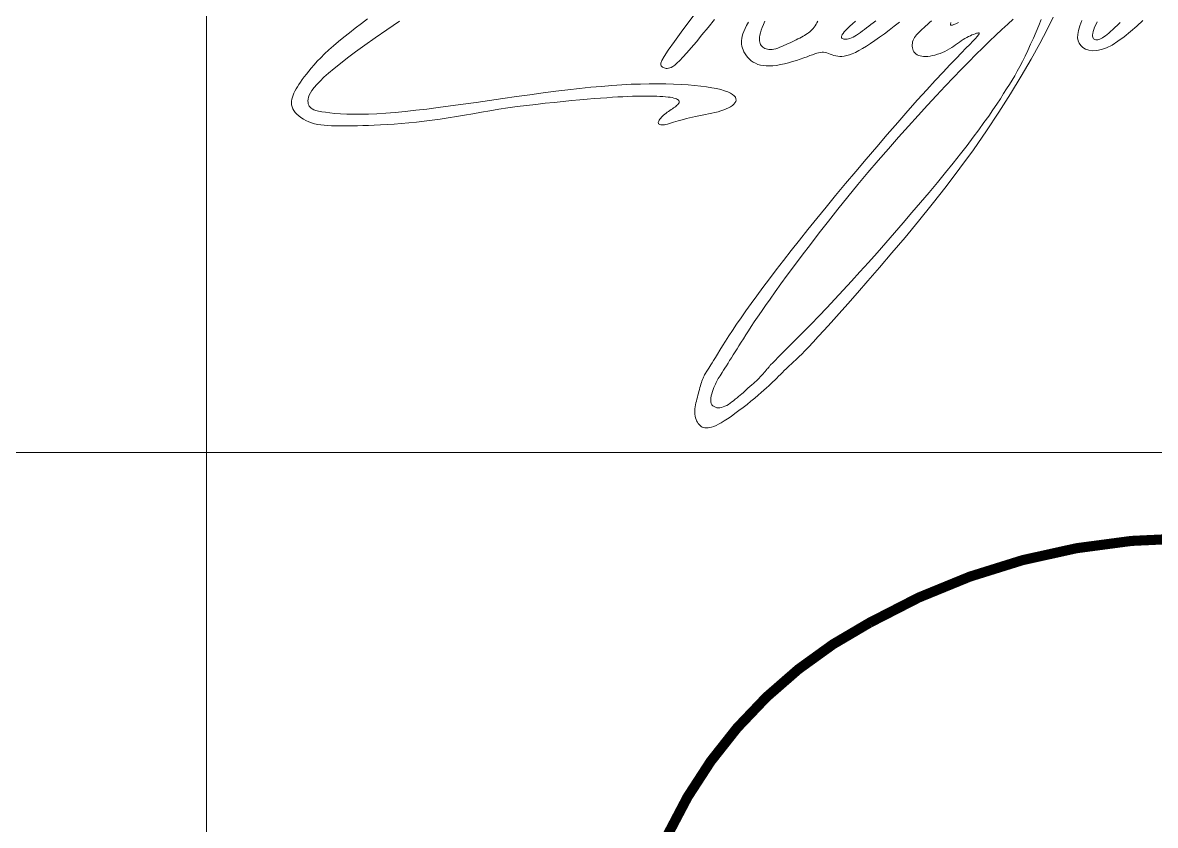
# Model space of a CAD drawing. Header units: millimetres. Extents: x 0 to 571985, y 0 to 2066666.
# Drawn here: x 568787.14 to 568794.93, y 2064818.01 to 2064823.54 of the extents above; entities that cross this region are included whole.
import ezdxf
from ezdxf.xclip import XClip

# ---------------------------------------------------------------- set-up
doc = ezdxf.new("R2010")
doc.units = ezdxf.units.MM
for name, pattern in [('ACAD_ISO10W100', [18.5, 12, -3, 0.5, -3]), ('CENTER', [3, 1.5, -0.5, 0.5, -0.5]), ('CENTER2', [1.125, 0.75, -0.125, 0.125, -0.125]), ('HIDDEN', [0.75, 0.5, -0.25]), ('Xref Grid A16$0$CENTER2', [1.125, 0.75, -0.125, 0.125, -0.125])]:
    doc.linetypes.add(name, pattern=pattern)
for name, color, linetype, lineweight in [('A-DIM', 251, 'Continuous', 15), ('A-KY HIEU', 34, 'Continuous', 20), ('A-TEXT', 7, 'Continuous', 18), ('boDnv', 54, 'Continuous', 25), ('E- RANH GIOI', 1, 'CENTER', 13)]:
    doc.layers.add(name, color=color, linetype=linetype, lineweight=lineweight)
for name, color, linetype in [('BoThamCo', 94, 'Continuous'), ('CDC.01.AXIS', 160, 'CENTER2'), ('ChiaLo', 128, 'CENTER'), ('datOlienke', 42, 'Continuous'), ('LogDg', 7, 'Continuous'), ('LoLK', 6, 'Continuous'), ('RANHGIOI', 2, 'HIDDEN'), ('TimDg', 222, 'Continuous'), ('ViaHeS', 32, 'Continuous'), ('Xref Grid A16$0$01.AXIS', 160, 'Xref Grid A16$0$CENTER2')]:
    doc.layers.add(name, color=color, linetype=linetype)
doc.styles.add('rms', font='romans.shx', dxfattribs={"width": 0.7, "bigfont": 'vns.shx'})
doc.linetypes.add('ADL', pattern='A,0.125,-0.15,["++",rms,S=0.5,R=0,X=0,Y=-0.2245],-1.35,1.125', length=2.75)

# ---------------------------------------------------------------- blocks, each defined once
blk = doc.blocks.new('dangquang')
for points in [[(-11.026, 0.743), (-11.039, 0.718), (-11.053, 0.694), (-11.067, 0.671), (-11.082, 0.65), (-11.097, 0.63), (-11.114, 0.611), (-11.131, 0.594), (-11.149, 0.578), (-11.169, 0.562), (-11.189, 0.548), (-11.211, 0.534), (-11.234, 0.52), (-11.258, 0.506), (-11.284, 0.492), (-11.31, 0.478), (-11.338, 0.463), (-11.367, 0.449), (-11.397, 0.434), (-11.428, 0.419), (-11.46, 0.404), (-11.492, 0.389), (-11.525, 0.374), (-11.558, 0.359), (-11.591, 0.345), (-11.624, 0.332), (-11.656, 0.32), (-11.687, 0.31), (-11.717, 0.303), (-11.745, 0.298), (-11.772, 0.296), (-11.796, 0.296), (-11.819, 0.3), (-11.839, 0.305), (-11.858, 0.313), (-11.875, 0.322), (-11.89, 0.333), (-11.904, 0.346), (-11.916, 0.36), (-11.926, 0.376), (-11.934, 0.393), (-11.939, 0.413), (-11.943, 0.436), (-11.943, 0.461), (-11.941, 0.49), (-11.936, 0.523), (-11.927, 0.56), (-11.916, 0.6), (-11.9, 0.644), (-11.881, 0.692), (-11.858, 0.744)], [(-18.119, 0.781), (-18.218, 0.707), (-18.314, 0.633), (-18.407, 0.561), (-18.496, 0.491), (-18.58, 0.422), (-18.659, 0.355), (-18.732, 0.29), (-18.799, 0.228), (-18.859, 0.168), (-18.913, 0.111), (-18.962, 0.056), (-19.007, 0.004), (-19.047, -0.045), (-19.084, -0.092), (-19.118, -0.136), (-19.149, -0.178), (-19.177, -0.218), (-19.203, -0.255), (-19.226, -0.291), (-19.247, -0.325), (-19.265, -0.358), (-19.281, -0.391), (-19.294, -0.422), (-19.305, -0.454), (-19.313, -0.485), (-19.318, -0.516), (-19.32, -0.547), (-19.317, -0.577), (-19.31, -0.607), (-19.299, -0.637), (-19.283, -0.667), (-19.261, -0.696), (-19.235, -0.724), (-19.204, -0.751), (-19.17, -0.777), (-19.132, -0.801), (-19.091, -0.823), (-19.047, -0.843), (-19.002, -0.859), (-18.955, -0.873), (-18.906, -0.884), (-18.856, -0.892), (-18.803, -0.898), (-18.748, -0.902), (-18.69, -0.905), (-18.63, -0.907), (-18.567, -0.908), (-18.5, -0.908), (-18.43, -0.908), (-18.356, -0.907), (-18.278, -0.906), (-18.195, -0.903), (-18.108, -0.9), (-18.015, -0.896), (-17.916, -0.891), (-17.812, -0.885), (-17.703, -0.878), (-17.589, -0.869), (-17.471, -0.859), (-17.35, -0.847), (-17.227, -0.834), (-17.101, -0.818), (-16.975, -0.801), (-16.848, -0.782), (-16.72, -0.761), (-16.591, -0.739), (-16.46, -0.716), (-16.327, -0.692), (-16.191, -0.669), (-16.052, -0.646), (-15.911, -0.625), (-15.765, -0.604), (-15.618, -0.585), (-15.47, -0.568), (-15.323, -0.551), (-15.178, -0.536), (-15.038, -0.522), (-14.904, -0.509), (-14.777, -0.498), (-14.659, -0.487), (-14.55, -0.478), (-14.447, -0.47), (-14.352, -0.463), (-14.262, -0.457), (-14.177, -0.451), (-14.097, -0.447), (-14.019, -0.443), (-13.945, -0.44), (-13.873, -0.438), (-13.804, -0.437), (-13.739, -0.437), (-13.676, -0.437), (-13.618, -0.438), (-13.563, -0.439), (-13.512, -0.442), (-13.466, -0.445), (-13.424, -0.448), (-13.385, -0.452), (-13.351, -0.457), (-13.321, -0.462), (-13.295, -0.468), (-13.272, -0.475), (-13.253, -0.482), (-13.237, -0.489), (-13.225, -0.497), (-13.216, -0.506), (-13.211, -0.515), (-13.208, -0.524), (-13.209, -0.534), (-13.212, -0.544), (-13.218, -0.554), (-13.226, -0.565), (-13.237, -0.576), (-13.25, -0.587), (-13.264, -0.599), (-13.28, -0.611), (-13.298, -0.624), (-13.317, -0.637), (-13.336, -0.65), (-13.356, -0.664), (-13.376, -0.678), (-13.397, -0.693), (-13.417, -0.708), (-13.436, -0.724), (-13.454, -0.739), (-13.472, -0.755), (-13.487, -0.77), (-13.501, -0.786), (-13.513, -0.802), (-13.523, -0.817), (-13.531, -0.831), (-13.536, -0.844), (-13.538, -0.856), (-13.537, -0.867), (-13.533, -0.875), (-13.525, -0.882), (-13.515, -0.887), (-13.501, -0.89), (-13.485, -0.892), (-13.465, -0.891), (-13.443, -0.888), (-13.419, -0.884), (-13.392, -0.878), (-13.363, -0.87), (-13.331, -0.861), (-13.298, -0.851), (-13.262, -0.839), (-13.224, -0.828), (-13.183, -0.816), (-13.141, -0.804), (-13.096, -0.792), (-13.049, -0.781), (-13.001, -0.77), (-12.951, -0.76), (-12.9, -0.75), (-12.848, -0.74), (-12.797, -0.729), (-12.746, -0.719), (-12.695, -0.708), (-12.645, -0.696), (-12.597, -0.683), (-12.552, -0.669), (-12.508, -0.655), (-12.468, -0.64), (-12.431, -0.623), (-12.399, -0.605), (-12.371, -0.587), (-12.347, -0.566), (-12.33, -0.545), (-12.318, -0.523), (-12.313, -0.501), (-12.315, -0.479), (-12.324, -0.456), (-12.341, -0.434), (-12.367, -0.412), (-12.401, -0.392), (-12.444, -0.372), (-12.495, -0.354), (-12.555, -0.336), (-12.622, -0.32), (-12.697, -0.305), (-12.78, -0.291), (-12.87, -0.279), (-12.966, -0.269), (-13.07, -0.26), (-13.18, -0.253), (-13.297, -0.247), (-13.419, -0.244), (-13.547, -0.243), (-13.681, -0.244), (-13.82, -0.247), (-13.965, -0.252), (-14.114, -0.26), (-14.27, -0.271), (-14.432, -0.284), (-14.602, -0.299), (-14.778, -0.317), (-14.962, -0.338), (-15.154, -0.361), (-15.355, -0.387), (-15.561, -0.415), (-15.772, -0.445), (-15.986, -0.475), (-16.199, -0.506), (-16.409, -0.536), (-16.616, -0.565), (-16.815, -0.592), (-17.006, -0.618), (-17.188, -0.641), (-17.362, -0.661), (-17.527, -0.679), (-17.684, -0.694), (-17.832, -0.706), (-17.972, -0.715), (-18.103, -0.721), (-18.227, -0.724), (-18.342, -0.724), (-18.448, -0.721), (-18.546, -0.717), (-18.635, -0.71), (-18.714, -0.702), (-18.783, -0.693), (-18.843, -0.684), (-18.892, -0.674), (-18.933, -0.663), (-18.966, -0.652), (-18.991, -0.64), (-19.011, -0.627), (-19.026, -0.613), (-19.038, -0.597), (-19.047, -0.58), (-19.054, -0.56), (-19.058, -0.538), (-19.06, -0.514), (-19.058, -0.487), (-19.051, -0.457), (-19.039, -0.424), (-19.021, -0.388), (-18.996, -0.348), (-18.963, -0.303), (-18.921, -0.255), (-18.869, -0.201), (-18.807, -0.141), (-18.734, -0.075), (-18.648, -0.003), (-18.549, 0.077), (-18.436, 0.164), (-18.308, 0.26), (-18.163, 0.365), (-18, 0.481), (-17.819, 0.607), (-17.617, 0.746)], [(-12.971, 0.841), (-13.151, 0.605), (-13.285, 0.423), (-13.381, 0.286), (-13.444, 0.189), (-13.481, 0.124), (-13.497, 0.082), (-13.499, 0.057), (-13.493, 0.042), (-13.484, 0.03), (-13.474, 0.02), (-13.461, 0.012), (-13.447, 0.006), (-13.431, 0.002), (-13.415, 0), (-13.397, 0), (-13.378, 0.002), (-13.357, 0.007), (-13.335, 0.015), (-13.31, 0.03), (-13.279, 0.051), (-13.244, 0.081), (-13.201, 0.122), (-13.15, 0.175), (-13.09, 0.242), (-13.019, 0.324), (-12.939, 0.42), (-12.851, 0.528), (-12.755, 0.646), (-12.652, 0.772)], [(-12.118, 0.727), (-12.146, 0.675), (-12.169, 0.627), (-12.189, 0.582), (-12.204, 0.542), (-12.216, 0.505), (-12.224, 0.471), (-12.228, 0.439), (-12.229, 0.408), (-12.227, 0.379), (-12.222, 0.35), (-12.213, 0.32), (-12.202, 0.29), (-12.188, 0.259), (-12.171, 0.229), (-12.151, 0.199), (-12.129, 0.171), (-12.103, 0.144), (-12.074, 0.119), (-12.042, 0.097), (-12.007, 0.079), (-11.969, 0.063), (-11.928, 0.051), (-11.883, 0.043), (-11.836, 0.039), (-11.785, 0.038), (-11.731, 0.04), (-11.674, 0.047), (-11.613, 0.058), (-11.551, 0.072), (-11.487, 0.088), (-11.424, 0.107), (-11.362, 0.126), (-11.302, 0.146), (-11.247, 0.165), (-11.195, 0.184), (-11.15, 0.201), (-11.109, 0.215), (-11.073, 0.228), (-11.041, 0.238), (-11.012, 0.246), (-10.984, 0.251), (-10.958, 0.254), (-10.933, 0.253), (-10.907, 0.249), (-10.881, 0.242), (-10.855, 0.233), (-10.828, 0.224), (-10.8, 0.214), (-10.771, 0.205), (-10.741, 0.197), (-10.71, 0.192), (-10.678, 0.189), (-10.644, 0.189), (-10.607, 0.193), (-10.568, 0.201), (-10.527, 0.213), (-10.481, 0.23), (-10.432, 0.252), (-10.379, 0.279), (-10.321, 0.311), (-10.259, 0.349), (-10.193, 0.392), (-10.124, 0.439), (-10.051, 0.49), (-9.976, 0.545), (-9.899, 0.604), (-9.82, 0.665), (-9.739, 0.728)], [(-9.232, 0.748), (-9.265, 0.72), (-9.297, 0.692), (-9.327, 0.666), (-9.355, 0.641), (-9.382, 0.617), (-9.407, 0.593), (-9.43, 0.571), (-9.451, 0.549), (-9.47, 0.528), (-9.486, 0.506), (-9.5, 0.485), (-9.513, 0.464), (-9.522, 0.442), (-9.53, 0.419), (-9.535, 0.396), (-9.537, 0.372), (-9.537, 0.349), (-9.534, 0.325), (-9.529, 0.303), (-9.521, 0.281), (-9.51, 0.262), (-9.496, 0.244), (-9.48, 0.228), (-9.46, 0.215), (-9.438, 0.204), (-9.414, 0.196), (-9.386, 0.191), (-9.357, 0.187), (-9.325, 0.187), (-9.291, 0.189), (-9.255, 0.194), (-9.217, 0.201), (-9.178, 0.21), (-9.138, 0.222), (-9.099, 0.236), (-9.059, 0.251), (-9.021, 0.268), (-8.984, 0.287), (-8.949, 0.307), (-8.915, 0.327), (-8.883, 0.349), (-8.853, 0.371), (-8.823, 0.392), (-8.793, 0.414), (-8.764, 0.434), (-8.735, 0.453), (-8.706, 0.471), (-8.677, 0.487), (-8.649, 0.502), (-8.621, 0.515), (-8.595, 0.526), (-8.57, 0.536), (-8.547, 0.545), (-8.526, 0.552), (-8.509, 0.557), (-8.494, 0.559), (-8.485, 0.558), (-8.481, 0.553), (-8.483, 0.542), (-8.494, 0.526), (-8.512, 0.502), (-8.541, 0.47), (-8.58, 0.429), (-8.629, 0.378), (-8.69, 0.316), (-8.762, 0.243), (-8.846, 0.156), (-8.943, 0.056), (-9.051, -0.059), (-9.173, -0.19), (-9.307, -0.337), (-9.452, -0.498), (-9.605, -0.671), (-9.765, -0.853), (-9.93, -1.042), (-10.097, -1.235), (-10.263, -1.43), (-10.428, -1.625), (-10.588, -1.816), (-10.744, -2.004), (-10.894, -2.187), (-11.04, -2.366), (-11.18, -2.54), (-11.314, -2.709), (-11.442, -2.871), (-11.564, -3.028), (-11.679, -3.177), (-11.788, -3.32), (-11.89, -3.456), (-11.986, -3.585), (-12.075, -3.708), (-12.158, -3.824), (-12.235, -3.933), (-12.305, -4.035), (-12.369, -4.131), (-12.428, -4.219), (-12.48, -4.301), (-12.528, -4.376), (-12.57, -4.444), (-12.607, -4.505), (-12.639, -4.558), (-12.667, -4.604), (-12.69, -4.642), (-12.71, -4.675), (-12.727, -4.701), (-12.741, -4.724), (-12.753, -4.742), (-12.764, -4.759), (-12.773, -4.773), (-12.782, -4.787), (-12.791, -4.802), (-12.8, -4.817), (-12.808, -4.832), (-12.817, -4.849), (-12.825, -4.867), (-12.834, -4.886), (-12.842, -4.906), (-12.85, -4.929), (-12.859, -4.953), (-12.867, -4.978), (-12.874, -5.005), (-12.882, -5.033), (-12.89, -5.062), (-12.898, -5.092), (-12.906, -5.122), (-12.915, -5.153), (-12.923, -5.183), (-12.931, -5.214), (-12.939, -5.245), (-12.947, -5.275), (-12.953, -5.306), (-12.958, -5.336), (-12.962, -5.366), (-12.963, -5.396), (-12.963, -5.425), (-12.961, -5.453), (-12.957, -5.481), (-12.951, -5.508), (-12.943, -5.533), (-12.934, -5.557), (-12.923, -5.579), (-12.91, -5.598), (-12.897, -5.616), (-12.881, -5.631), (-12.864, -5.644), (-12.846, -5.654), (-12.826, -5.662), (-12.804, -5.666), (-12.78, -5.668), (-12.755, -5.667), (-12.727, -5.663), (-12.698, -5.656), (-12.665, -5.645), (-12.629, -5.631), (-12.59, -5.611), (-12.547, -5.588), (-12.5, -5.559), (-12.448, -5.525), (-12.391, -5.486), (-12.33, -5.442), (-12.267, -5.395), (-12.203, -5.347), (-12.14, -5.297), (-12.078, -5.247), (-12.019, -5.199), (-11.965, -5.154), (-11.916, -5.112), (-11.873, -5.074), (-11.833, -5.038), (-11.797, -5.005), (-11.764, -4.973), (-11.733, -4.943), (-11.703, -4.913), (-11.673, -4.883), (-11.643, -4.854), (-11.613, -4.824), (-11.583, -4.794), (-11.554, -4.765), (-11.525, -4.738), (-11.498, -4.711), (-11.472, -4.686), (-11.447, -4.664), (-11.424, -4.643), (-11.401, -4.622), (-11.377, -4.6), (-11.349, -4.574), (-11.316, -4.543), (-11.276, -4.503), (-11.228, -4.454), (-11.17, -4.393), (-11.1, -4.318), (-11.017, -4.229), (-10.922, -4.125), (-10.813, -4.004), (-10.69, -3.867), (-10.553, -3.712), (-10.401, -3.54), (-10.234, -3.348), (-10.051, -3.138), (-9.856, -2.91), (-9.65, -2.667), (-9.438, -2.41), (-9.221, -2.141), (-9.002, -1.862), (-8.786, -1.576), (-8.573, -1.283), (-8.368, -0.987), (-8.172, -0.692), (-7.988, -0.402), (-7.818, -0.122), (-7.664, 0.144), (-7.527, 0.391), (-7.411, 0.614), (-7.318, 0.808)], [(-6.862, 0.756), (-6.894, 0.672), (-6.916, 0.599), (-6.928, 0.536), (-6.93, 0.482), (-6.923, 0.435), (-6.907, 0.395), (-6.882, 0.36), (-6.848, 0.329), (-6.805, 0.304), (-6.755, 0.287), (-6.696, 0.278), (-6.63, 0.28), (-6.556, 0.295), (-6.475, 0.323), (-6.388, 0.366), (-6.294, 0.426), (-6.196, 0.499), (-6.097, 0.58), (-5.998, 0.666), (-5.902, 0.752)], [(-6.262, 0.722), (-6.304, 0.682), (-6.342, 0.646), (-6.378, 0.613), (-6.41, 0.583), (-6.44, 0.557), (-6.467, 0.534), (-6.492, 0.513), (-6.516, 0.496), (-6.538, 0.481), (-6.558, 0.469), (-6.578, 0.46), (-6.596, 0.453), (-6.614, 0.449), (-6.63, 0.448), (-6.644, 0.449), (-6.658, 0.452), (-6.669, 0.458), (-6.679, 0.467), (-6.686, 0.477), (-6.692, 0.491), (-6.695, 0.507), (-6.695, 0.527), (-6.692, 0.551), (-6.686, 0.579), (-6.676, 0.611), (-6.662, 0.647), (-6.643, 0.688), (-6.621, 0.734)], [(-8.807, 0.723), (-8.828, 0.713), (-8.848, 0.703), (-8.865, 0.696), (-8.88, 0.69), (-8.893, 0.685), (-8.904, 0.681), (-8.913, 0.679), (-8.921, 0.679), (-8.927, 0.68), (-8.931, 0.682), (-8.933, 0.687), (-8.934, 0.693), (-8.933, 0.701), (-8.93, 0.711), (-8.926, 0.722)], [(-10.112, 0.749), (-10.151, 0.719), (-10.187, 0.691), (-10.222, 0.664), (-10.255, 0.639), (-10.289, 0.613), (-10.321, 0.589), (-10.353, 0.566), (-10.384, 0.545), (-10.414, 0.525), (-10.443, 0.507), (-10.47, 0.492), (-10.496, 0.48), (-10.52, 0.47), (-10.542, 0.464), (-10.562, 0.46), (-10.581, 0.458), (-10.597, 0.458), (-10.612, 0.46), (-10.625, 0.463), (-10.635, 0.468), (-10.644, 0.474), (-10.65, 0.482), (-10.653, 0.491), (-10.652, 0.502), (-10.648, 0.515), (-10.639, 0.532), (-10.626, 0.551), (-10.608, 0.574), (-10.584, 0.601), (-10.554, 0.632), (-10.519, 0.666), (-10.479, 0.703), (-10.433, 0.744)], [(-7.505, 0.768), (-7.542, 0.676), (-7.583, 0.578), (-7.626, 0.478), (-7.671, 0.379), (-7.715, 0.282), (-7.759, 0.191), (-7.801, 0.106), (-7.842, 0.028), (-7.881, -0.045), (-7.921, -0.116), (-7.962, -0.185), (-8.004, -0.254), (-8.049, -0.325), (-8.097, -0.399), (-8.148, -0.479), (-8.204, -0.564), (-8.265, -0.654), (-8.332, -0.752), (-8.406, -0.856), (-8.486, -0.967), (-8.575, -1.087), (-8.672, -1.214), (-8.778, -1.35), (-8.892, -1.494), (-9.013, -1.643), (-9.14, -1.797), (-9.271, -1.955), (-9.406, -2.115), (-9.542, -2.275), (-9.68, -2.436), (-9.817, -2.595), (-9.954, -2.751), (-10.09, -2.906), (-10.225, -3.058), (-10.36, -3.208), (-10.493, -3.355), (-10.625, -3.498), (-10.756, -3.638), (-10.885, -3.774), (-11.01, -3.906), (-11.131, -4.03), (-11.245, -4.147), (-11.35, -4.254), (-11.445, -4.35), (-11.529, -4.433), (-11.598, -4.502), (-11.653, -4.557), (-11.694, -4.598), (-11.725, -4.629), (-11.746, -4.65), (-11.76, -4.665), (-11.77, -4.675), (-11.777, -4.684), (-11.784, -4.692), (-11.792, -4.703), (-11.802, -4.715), (-11.813, -4.729), (-11.826, -4.744), (-11.839, -4.76), (-11.853, -4.778), (-11.868, -4.795), (-11.884, -4.813), (-11.899, -4.831), (-11.915, -4.848), (-11.931, -4.865), (-11.948, -4.882), (-11.964, -4.898), (-11.98, -4.914), (-11.997, -4.93), (-12.013, -4.944), (-12.028, -4.959), (-12.044, -4.972), (-12.059, -4.985), (-12.073, -4.997), (-12.085, -5.007), (-12.097, -5.017), (-12.107, -5.025), (-12.115, -5.033), (-12.122, -5.038), (-12.127, -5.043), (-12.132, -5.048), (-12.136, -5.052), (-12.142, -5.058), (-12.149, -5.065), (-12.158, -5.073), (-12.17, -5.084), (-12.185, -5.098), (-12.203, -5.114), (-12.224, -5.133), (-12.247, -5.153), (-12.272, -5.174), (-12.298, -5.195), (-12.325, -5.217), (-12.352, -5.239), (-12.379, -5.259), (-12.407, -5.279), (-12.434, -5.297), (-12.461, -5.313), (-12.488, -5.326), (-12.515, -5.338), (-12.541, -5.346), (-12.567, -5.351), (-12.592, -5.352), (-12.617, -5.349), (-12.639, -5.343), (-12.66, -5.333), (-12.678, -5.319), (-12.693, -5.302), (-12.704, -5.281), (-12.711, -5.256), (-12.713, -5.228), (-12.71, -5.197), (-12.705, -5.164), (-12.696, -5.13), (-12.686, -5.096), (-12.674, -5.063), (-12.662, -5.031), (-12.65, -5.002), (-12.638, -4.977), (-12.627, -4.953), (-12.616, -4.932), (-12.605, -4.911), (-12.593, -4.891), (-12.58, -4.869), (-12.566, -4.846), (-12.55, -4.821), (-12.532, -4.792), (-12.511, -4.76), (-12.489, -4.725), (-12.465, -4.688), (-12.44, -4.648), (-12.414, -4.606), (-12.386, -4.562), (-12.358, -4.517), (-12.328, -4.47), (-12.298, -4.422), (-12.267, -4.372), (-12.233, -4.318), (-12.198, -4.262), (-12.159, -4.203), (-12.118, -4.139), (-12.074, -4.071), (-12.026, -3.998), (-11.973, -3.92), (-11.914, -3.834), (-11.85, -3.74), (-11.777, -3.637), (-11.696, -3.523), (-11.606, -3.398), (-11.505, -3.26), (-11.394, -3.11), (-11.272, -2.947), (-11.141, -2.775), (-11.003, -2.595), (-10.858, -2.409), (-10.707, -2.218), (-10.552, -2.026), (-10.394, -1.833), (-10.234, -1.642), (-10.073, -1.453), (-9.913, -1.268), (-9.753, -1.087), (-9.597, -0.912), (-9.443, -0.743), (-9.295, -0.581), (-9.152, -0.427), (-9.016, -0.282), (-8.887, -0.146), (-8.764, -0.017), (-8.646, 0.103), (-8.533, 0.217), (-8.425, 0.324), (-8.321, 0.426), (-8.221, 0.521), (-8.125, 0.612), (-8.032, 0.697), (-7.944, 0.776)]]:
    blk.add_lwpolyline(points)
blk = doc.blocks.new('cky a khanh')
at = {"const_width": 12}
blk.add_lwpolyline([(-687.2, -367.2, -0.211053), (-412.8, -19.9, -0.128827), (-35.8, 80.5, -0.202824)], format="xyb", dxfattribs=at)
blk = doc.blocks.new('A$C33BC4D2A')
at = {"layer": 'A-KY HIEU', "color": 0}
for p, q in [((384.324, -239.535), (384.324, -181.132)), ((353.662, -192.813), (414.985, -192.813))]:
    blk.add_line(p, q, dxfattribs=at)
at = {"layer": 'A-TEXT'}
for name, p, xscale, yscale, zscale in [('dangquang', (400.264, -188.141), 0.7716810816000003, 0.7716810816000003, 0.7716810816000003), ('cky a khanh', (396.606, -194.681), 0.0102204, 0.0102204, 0.0102204)]:
    blk.add_blockref(name, p, dxfattribs=dict(at, xscale=xscale, yscale=yscale, zscale=zscale))
blk = doc.blocks.new('NEN')
at = {"layer": 'boDnv', "color": 10, "linetype": 'ADL', "ltscale": 0.25}
for points in [[(348.4843, 150.3376), (305.7796, 227.7984), (296.9891, 230.4325), (285.105, 224.1745), (143.1127, 162.2823), (141.0589, 156.6205), (188.7917, 61.183), (194.5775, 59.3994), (346.7594, 144.3161)], [(116.6626, 150.753), (122.7328, 148.5511), (135.8066, 122.4112), (133.7528, 116.7494), (-8.1294, 54.905), (-13.6491, 57.26), (-23.7628, 84.6935), (-21.2207, 90.6517)], [(156.6716, 80.6935), (146.0258, 101.9789), (139.9556, 104.1809), (-3.2035, 41.78), (-5.7456, 35.8217), (2.4901, 13.4824), (8.0098, 11.1274), (154.6178, 75.0317)], [(183.1001, -44.0005), (207.0844, -30.0465), (208.9432, -23.8188), (166.8908, 60.2612), (160.8206, 62.4632), (135.4051, 51.385), (133.3513, 45.7232), (177.3712, -42.2906)]]:
    blk.add_lwpolyline(points, close=True, dxfattribs=at)
at = {"layer": 'BoThamCo'}
blk.add_lwpolyline([(349.5593, 150.4589), (306.4581, 228.6391), (296.8847, 231.5077), (284.6716, 225.0765), (142.3192, 163.0272), (139.9723, 156.5575), (188.0886, 60.3533), (194.6915, 58.3178), (347.607, 143.6439)], close=True, dxfattribs=at)
at = {"layer": 'ChiaLo', "ltscale": 5}
for p, q in [((136.7147, 66.1371), (122.8974, 97.8364)), ((131.2145, 63.7397), (117.3972, 95.4389))]:
    blk.add_line(p, q, dxfattribs=at)
for points in [[(130.171, 135.9146), (-19.6384, 70.6149)], [(152.1201, 92.0293), (-2.6606, 24.5627)], [(196.2287, -37.5192), (148.3876, 58.1347)]]:
    blk.add_lwpolyline(points, dxfattribs=at)
at = {"layer": 'datOlienke'}
for points in [[(116.6287, 151.8291), (123.4488, 149.3551), (136.8932, 122.4741), (134.5463, 116.0044), (-8.1252, 53.816), (-14.4382, 56.5095), (-24.8385, 84.7204), (-21.9846, 91.4097)], [(157.7582, 80.7565), (146.7417, 102.783), (139.9216, 105.257), (-3.9674, 42.5379), (-6.8213, 35.8487), (1.701, 12.7319), (8.014, 10.0384), (155.4113, 74.2867)], [(183.2288, -45.0825), (207.9295, -30.7118), (210.0146, -23.7255), (167.6067, 61.0653), (160.7866, 63.5393), (134.6116, 52.13), (132.2647, 45.6602), (176.6704, -43.1251)]]:
    blk.add_lwpolyline(points, close=True, dxfattribs=at)
at = {"layer": 'LogDg'}
blk.add_lwpolyline([(34.2963, -348.7657, -0.124666), (14.1135, -339.7708, 0.262937), (-5.3311, -336.7709, -0.009345), (-40.9593, -349.4731), (-145.8681, -384.68, 0.405257), (-155.456, -403.2345), (-146.5573, -432.7198), (-158.0455, -436.1869), (-166.5718, -407.9355, 0.423227), (-185.7044, -398.0489), (-272.0774, -427.0352, 0.40652), (-277.1808, -436.9642), (-262.9473, -483.3973), (-271.552, -486.035), (-285.5926, -440.2316, 0.421949), (-295.7866, -434.9919), (-422.26, -477.4358, 0.346831), (-427.6836, -485.7262), (-426.6625, -497.2491, 0.109851), (-417.2095, -527.0454), (-422.3983, -530.058, -0.109851), (-432.639, -497.7787), (-433.1944, -491.5119, 0.484967), (-443.7084, -484.6337), (-484.1993, -498.2223, 0.36701), (-492.2282, -511.5103), (-484.4022, -560.0117), (-490.3256, -560.9674), (-497.4329, -516.9204, 0.457512), (-512.889, -507.3877), (-525.3374, -511.3138, 0.375227), (-533.5538, -524.7953, 0.049445), (-523.2483, -562.1181), (-518.4039, -576.5774), (-525.5153, -578.96), (-530.3067, -564.659, -0.044276), (-540.221, -530.0359, 0.448349), (-555.6136, -520.8625), (-568.8528, -525.0381), (-576.0716, -502.1495), (-552.3906, -494.6807, 0.333336), (-544.0028, -482.9757), (-545.8648, -397.305, 0.120559), (-569.9983, -307.198), (-621.9793, -219.7122, 0.334943), (-635.3588, -214.2393), (-686.931, -227.8546), (-689.8026, -216.9773), (-647.9573, -205.93, 0.498191), (-640.7041, -188.1979), (-654.3785, -165.1834, -0.144979), (-668.8527, -108.0612), (-659.8453, 118.2305, 0.428088), (-671.924, 130.7074), (-689.222, 130.5802), (-689.3047, 141.8299), (-670.344, 141.9693, 0.400474), (-658.4418, 153.4917), (-657.8283, 168.9043), (-656.0598, 189.3738), (-648.5876, 188.7282), (-650.3411, 168.4321), (-650.8886, 154.6782, 0.425345), (-638.9212, 142.2009), (-621.6127, 142.3282, 0.402651), (-609.7072, 153.9405), (-609.3869, 163.8586, -0.019867), (-608.2266, 179.9421), (-606.8005, 192.652), (-600.8379, 191.9829), (-602.2641, 179.273, 0.019867), (-603.39, 163.6649), (-603.6762, 154.802, 0.425871), (-591.5942, 142.415), (-548.3623, 142.7329), (-548.2796, 131.4832), (-592.8867, 131.1552, 0.401789), (-604.791, 119.5785), (-607.7538, 35.5713, -0.005984), (-607.9832, 30.7182, 0.462462), (-599.1771, 22.2871), (-555.3774, 26.8009), (-554.7623, 20.8325), (-603.2421, 15.8364, 0.355613), (-610.3809, 8.6887), (-613.7935, -24.8378, 0.475348), (-605.0146, -33.6058), (-508.2675, -23.6355, 0.016072), (-476.8057, -19.3675, 0.37392), (-470.1383, -11.259), (-470.7046, 9.3479), (-464.7068, 9.5127), (-464.2353, -7.6476, 0.461916), (-454.7467, -15.2876), (-421.5812, -8.9933, 0.020567), (-382.0148, 0.2159), (-299.7637, 22.9628, 0.415004), (-292.7982, 35.2925), (-296.9693, 50.218), (-285.4122, 53.4478), (-281.2178, 38.4391, 0.413423), (-268.9213, 31.4924), (-169.9684, 58.8583, 0.427702), (-164.4961, 69.0523), (-169.6235, 84.7536), (-163.9199, 86.6162), (-158.4793, 69.9557, 0.400853), (-148.7421, 64.7285), (-123.897, 71.5996, 0.437327), (-113.7947, 91.1732), (-114.4623, 93.0131), (-128.5505, 136.1545), (-105.7362, 143.6047), (-91.7688, 100.8334), (-90.91, 98.4664, 0.429754), (-70.9566, 89.7718, 0.001079), (-63.9336, 92.7659, 0.001474), (-62.3421, 93.4541), (-47.5343, 99.9086, 0.386536), (-43.1261, 109.7256), (-48.3015, 125.5737), (-42.5979, 127.4362), (-38.0761, 113.5896, 0.442444), (-27.2748, 108.7394), (111.6175, 169.2805, 0.414214), (115.7545, 179.8107), (109.3613, 194.4779), (114.8615, 196.8753), (121.2547, 182.2081, 0.414214), (131.7849, 178.0711), (252.97, 230.8939), (276.8715, 241.3122), (291.579, 249.0569, 0.419837), (295.2672, 261.3654), (290.95, 269.1962), (301.4588, 274.9898), (306.0578, 266.6478, 0.408717), (318.1356, 263.0311), (326.5464, 267.4639), (332.1477, 256.8363), (324.2328, 252.6557, 0.419466), (320.5546, 240.3524), (397.0924, 101.5227, 0.433643), (408.4135, 98.6486), (440.7865, 119.3861), (444.0229, 114.3338), (410.4277, 92.8135, 0.395048), (407.7371, 82.2147), (451.0562, 3.6394, -0.005576), (472.2194, -35.7814, 0.422017), (490.0659, -41.1182), (502.995, -33.9182), (514.6716, -54.8862), (500.2954, -62.892, 0.404193), (495.0522, -80.1809), (502.5022, -94.711), (491.824, -100.186), (485.0946, -87.0614, 0.424556), (467.192, -81.6404), (316.1644, -165.913), (307.211, -171.1151, 0.396001), (304.075, -181.6109), (326.1472, -225.7423), (318.0978, -229.7681), (296.7264, -187.0378, 0.432664), (285.5523, -183.6992), (178.0716, -246.1476, 0.389772), (174.86, -256.4881), (194.0999, -297.1258), (188.677, -299.6933), (170.2313, -260.7331, 0.439085), (158.9817, -257.2392), (145.4963, -265.0745, -0.013452), (97.7013, -291.1505, 0.262926), (86.8531, -307.5634, -0.162068), (76.0152, -333.8418, 0.270323), (72.3183, -353.6529), (79.9809, -375.0735), (57.3829, -383.1574), (49.7203, -361.7369, 0.270325), (34.2963, -348.7657)], format="xyb", dxfattribs=at)
for points in [[(309.7538, 235.0886, 0.408612), (297.6788, 238.7069), (282.0716, 230.4884), (138.6479, 167.9722, 0.429738), (134.6895, 157.06), (183.9908, 58.4865, 0.427514), (195.044, 55.0791), (351.7109, 142.4984, 0.412716), (354.8186, 153.3468)], [(-6.6533, 51.1849), (136.8738, 113.7463, 0.429738), (140.8322, 124.6584), (126.0501, 154.2138, 0.398858), (115.6985, 157.9689), (-24.4805, 96.8669, 0.397369), (-28.7901, 86.7661), (-17.3561, 55.7513, 0.431261)], [(-1.1677, 12.0488), (-9.5449, 35.2106, -0.395588), (-5.2185, 45.2651), (140.3353, 108.7099, -0.398858), (150.6869, 104.9548), (161.6972, 82.9408, -0.429738), (157.7388, 72.0286), (9.552, 7.4362, -0.433088)], [(133.6611, 54.9883), (161.2003, 66.9922, -0.398858), (171.5519, 63.2372), (214.1339, -21.9016, -0.395833), (211.0019, -32.395), (185.0194, -47.5116, -0.432836), (173.8414, -44.1753), (129.7027, 44.0761, -0.429738)]]:
    blk.add_lwpolyline(points, format="xyb", close=True, dxfattribs=at)
at = {"layer": 'LoLK'}
for points in [[(128.3976, 100.2338), (122.8974, 97.8364), (129.6902, 82.2525), (135.1904, 84.6499)], [(122.8974, 97.8364), (117.3972, 95.4389), (124.19, 79.855), (129.6902, 82.2525)], [(117.3972, 95.4389), (111.897, 93.0415), (118.6898, 77.4576), (124.19, 79.855)], [(135.1904, 84.6499), (129.6902, 82.2525), (136.7147, 66.1371), (142.2149, 68.5346)]]:
    blk.add_lwpolyline(points, close=True, dxfattribs=at)
at = {"layer": 'RANHGIOI', "color": 1, "ltscale": 9, "const_width": 1}
blk.add_lwpolyline([(460.0003, -51.299, 0.006594), (435.293, -5.0509), (303.0785, 234.7692), (284.6716, 225.0765), (-55.9928, 76.586), (-56.8387, 76.2232, -0.005137), (-90.7429, 62.0928), (-377.2169, -17.1329, -0.020567), (-418.225, -26.6776), (-463.4433, -35.2593, -0.021218), (-506.4223, -41.5407), (-623.6381, -53.6203), (-626.4644, -70.8838, 0.128574), (-620.4203, -135.3605), (-615.5048, -148.8597, 0.039408), (-607.1434, -167.1884), (-594.1725, -190.5545), (-547.5696, -259.493, -0.11987), (-522.7038, -326.3975), (-507.9168, -451.947), (-504.475, -473.2773), (-499.2713, -471.6361), (-50.4799, -321.0239, 0.050684), (130.425, -239.1351), (301.3186, -139.8425)], format="xyb", close=True, dxfattribs=at)
at = {"layer": 'TimDg', "linetype": 'ACAD_ISO10W100', "ltscale": 0.75}
blk.add_lwpolyline([(-618.4565, -41.0228), (-507.6525, -29.6039, 0.021218), (-465.6808, -23.4698), (-420.4625, -14.8881, 0.020567), (-380.4155, -5.567), (-94.6072, 73.4746, 0.005041), (-61.5686, 87.2517, 0.001474), (-59.9446, 87.9539), (279.4715, 235.9003), (307.9037, 250.8721)], format="xyb", dxfattribs=at)
for points in [[(335.5485, -254.5993), (124.0987, 168.1756)], [(150.0793, 116.2297), (-16.1392, 43.7776)]]:
    blk.add_lwpolyline(points, dxfattribs=at)
at = {"layer": 'ViaHeS', "elevation": 0}
blk.add_lwpolyline([(-483.362, -504.2702), (-441.2103, -490.1242), (-436.0287, -493.5139), (-435.6273, -498.0435, 0.109851), (-424.9928, -531.5643), (-414.6151, -525.539, -0.109851), (-423.6742, -496.9843), (-424.3423, -489.4452), (-420.001, -483.0065), (-295.2486, -441.1402), (-289.043, -444.3299), (-275.8544, -487.3538), (-258.6449, -482.0784), (-271.9724, -438.6011), (-268.6976, -432.2298), (-181.6336, -403.0116), (-172.9748, -407.4859), (-163.7896, -437.9205), (-140.8132, -430.9862), (-150.2112, -399.8466), (-145.5974, -390.918), (-39.0262, -355.1533, 0.008545), (-6.2352, -343.5216, -0.249193), (12.3751, -345.9636, 0.09975), (30.772, -354.1807, -0.256949), (45.2149, -366.9568), (51.7332, -385.1784), (85.6303, -373.0526), (79.1121, -354.8311, -0.256949), (82.1742, -335.7929, 0.136918), (92.6068, -310.438, -0.249193), (103.3078, -295.0173, 0.012659), (148.5106, -270.2624), (162.1573, -262.3334), (168.6201, -264.3406), (185.9656, -300.977), (196.8114, -295.8421), (179.0327, -258.2907), (181.2164, -251.2597), (287.3839, -189.5742), (293.9438, -191.5342), (314.0731, -231.7811), (330.1719, -223.7293), (309.538, -182.4737), (311.6246, -175.4899), (319.1336, -171.1271), (408.2768, -121.3856), (412.2736, -122.5891), (434.351, -165.3213), (442.3469, -161.1902), (420.1369, -118.2014), (421.3796, -114.0743), (470.3346, -86.7577), (479.6411, -89.5758), (486.4849, -102.9235), (507.8413, -91.9735), (500.4991, -77.6537), (503.421, -68.019), (517.5908, -60.1282), (500.0758, -28.6762), (486.9708, -35.9741), (477.6245, -33.1699, 0.0056), (456.3106, 6.5362), (412.3242, 86.3219), (414.1204, 93.3975), (444.832, 113.0707), (439.9774, 120.6491), (409.7658, 101.2963), (403.1416, 102.9779), (327.714, 239.7937), (330.5241, 249.1932), (334.9453, 251.5284), (323.749, 272.7717), (318.9263, 270.2299), (309.3541, 273.0962), (306.7132, 277.8865), (285.6956, 266.2994), (288.1096, 261.9207), (285.2955, 252.5291), (274.2715, 246.7241), (129.3874, 183.5713), (122.8061, 186.157), (117.6116, 198.0741), (106.6112, 193.2791), (111.8057, 181.362), (109.22, 174.7807), (26.3296, 138.65), (-29.8686, 114.154), (-36.0042, 116.9091), (-39.7461, 128.3675), (-51.1533, 124.6424), (-47.0549, 112.0923), (-50.0863, 105.3414), (-75.9214, 94.0802), (-84.5113, 97.9374), (-100.0326, 145.4673), (-134.2541, 134.2919), (-118.6567, 86.5291), (-123.2305, 78.0091), (-150.258, 70.5345), (-156.6293, 73.9548), (-161.0681, 87.5475), (-172.4753, 83.8223), (-168.2073, 70.7528), (-171.4743, 64.6671), (-269.5464, 37.5448), (-275.7113, 41.0275), (-279.6336, 55.0627), (-302.7479, 48.6031), (-298.8431, 34.6303), (-302.3164, 28.4821), (-383.6141, 5.9988, -0.020567), (-422.6999, -3.0985), (-456.2463, -9.4651), (-461.2959, -5.3992), (-461.708, 9.5951), (-473.7035, 9.2655), (-473.239, -7.6368), (-478.0282, -13.4889, -0.015955), (-508.8826, -17.6671), (-606.1469, -27.6907), (-610.6143, -23.2289), (-607.4904, 7.4606), (-602.0104, 12.9475), (-554.4547, 17.8483), (-555.6849, 29.7851), (-600.4478, 25.172), (-605.0434, 29.6452, 0.007073), (-604.7557, 35.4655), (-601.912, 116.0948), (-594.6654, 123.1419), (-548.2208, 123.4834), (-548.4212, 150.7326), (-593.4199, 150.4018), (-600.4926, 157.3496, -0.027886), (-599.2828, 178.9385), (-597.8566, 191.6484), (-609.7818, 192.9865), (-611.2079, 180.2766, 0.019867), (-612.3853, 163.9554), (-612.5974, 157.3894), (-619.8231, 150.3416), (-639.3165, 150.1982), (-646.9981, 158.1331), (-646.5976, 168.196), (-644.8515, 188.4054), (-659.7959, 189.6965), (-661.5718, 169.1404), (-662.0144, 158.0227), (-670.3323, 149.9702), (-689.3635, 149.8302), (-689.1632, 122.5799), (-671.4174, 122.7104), (-663.7358, 114.7756), (-672.5997, -107.9121, 0.144979), (-657.6023, -167.0989), (-644.6869, -188.836), (-648.3354, -197.7557), (-691.8447, -209.2423), (-684.8889, -235.5896), (-633.8603, -222.1178), (-622.0389, -226.9533), (-573.2554, -309.0576, -0.120474), (-549.6139, -397.3865), (-547.8423, -478.902), (-555.298, -489.3064), (-577.8763, -496.4273), (-567.048, -530.7602), (-552.7427, -526.2484), (-543.7132, -531.7187, 0.042979), (-533.8363, -565.9283), (-529.0711, -580.1513), (-514.8481, -575.3861), (-519.7194, -560.8465, -0.045576), (-529.3155, -527.1663), (-523.0054, -516.8696), (-508.2465, -512.2148), (-500.4556, -517.0199), (-493.2873, -561.4453), (-481.4405, -559.5338), (-488.8832, -513.4079), (-483.362, -504.2702)], format="xyb", dxfattribs=at)
at = {"layer": 'ViaHeS'}
for points in [[(284.6716, 225.0765), (142.3192, 163.0272), (139.9723, 156.5575), (188.0886, 60.3533), (194.6915, 58.3178), (347.607, 143.6439), (349.5593, 150.4589), (306.4581, 228.6391), (296.8847, 231.5077)], [(116.6287, 151.8291), (123.4488, 149.3551), (136.8932, 122.4741), (134.5463, 116.0044), (-8.1252, 53.816), (-14.4382, 56.5095), (-24.8385, 84.7204), (-21.9846, 91.4097)], [(157.7582, 80.7565), (146.7417, 102.783), (139.9216, 105.257), (-3.9674, 42.5379), (-6.8213, 35.8487), (1.701, 12.7319), (8.014, 10.0384), (155.4113, 74.2867)], [(183.2288, -45.0825), (207.9295, -30.7118), (210.0146, -23.7255), (167.6067, 61.0653), (160.7866, 63.5393), (134.6116, 52.13), (132.2647, 45.6602), (176.6704, -43.1251)]]:
    blk.add_lwpolyline(points, close=True, dxfattribs=at)
blk = doc.blocks.new('NEN NO1')
at = {"layer": 'datOlienke'}
blk.add_lwpolyline([(4.6844, 4.99), (2.8806, 33.51), (-2.435, 38.5), (-97.2395, 38.5), (-102.503, 33.5069), (-104.0074, 4.9931), (-99.2708, 0), (0, 0)], close=True, dxfattribs=at)
blk = doc.blocks.new('NEN M01')
at = {"layer": 'datOlienke'}
blk.add_lwpolyline([(4.7366, 4.9931), (3.439, 29.5867), (-1.8244, 34.5797), (-158.7885, 34.5797), (-164.0776, 29.5881), (-165.5021, 4.9916), (-160.7912, 0), (0, 0)], close=True, dxfattribs=at)
at = {"layer": 'LoLK'}
for points in [[(-26.3956, 34.5797), (-32.3956, 34.5797), (-32.3956, 17.5797), (-26.3956, 17.5797)], [(-20.3956, 34.5797), (-26.3956, 34.5797), (-26.3956, 17.5797), (-20.3956, 17.5797)], [(-14.3956, 34.5797), (-20.3956, 34.5797), (-20.3956, 17.5797), (-14.3956, 17.5797)], [(-14.3956, 17.5797), (-20.3956, 17.5797), (-20.3956, 0), (-14.3956, 0)]]:
    blk.add_lwpolyline(points, close=True, dxfattribs=at)
blk = doc.blocks.new('A11 SAO-2')
at = {"layer": 'Xref Grid A16$0$01.AXIS', "ltscale": 500}
blk.add_line((5.89, -1.086), (5.89, -15.3871), dxfattribs=at)
blk = doc.blocks.new('A$C758D662A')
at = {"linetype": 'HIDDEN', "ltscale": 500}
for radius in [300, 200]:
    blk.add_circle((0, 0), radius, dxfattribs=at)
at = {"layer": 'CDC.01.AXIS', "ltscale": 200}
for p, q in [((0, 437), (0, -437)), ((437, 0), (-437, 0))]:
    blk.add_line(p, q, dxfattribs=at)
blk = doc.blocks.new('A16 SAO - 2')
at = {"layer": 'Xref Grid A16$0$01.AXIS', "ltscale": 500}
for p, q in [((0.11, -1.0861), (0.11, -15.3873)), ((5.89, -1.0861), (5.89, -15.3873)), ((0.11, -2.1102), (6, -2.1102)), ((0.11, -6.9102), (5.89, -6.9102))]:
    blk.add_line(p, q, dxfattribs=at)
at = {"xscale": 0.0005, "yscale": 0.0005, "zscale": 0.0005}
for p in [(0.45, -2.1102), (0.45, -6.5502)]:
    blk.add_blockref('A$C758D662A', p, dxfattribs=at)
blk = doc.blocks.new('NEN H01')
at = {"layer": 'datOlienke'}
blk.add_lwpolyline([(-2.1104, 40), (3.153, 35.0069), (4.7366, 4.9931), (0, 0), (-155.636, 0), (-160.3469, 4.9916), (-158.6084, 35.0084), (-153.3194, 40)], close=True, dxfattribs=at)

msp = doc.modelspace()

# ---------------------------------------------------------------- block references
at = {"layer": 'E- RANH GIOI', "xscale": 0.5657142857142857, "yscale": 0.5657142857142857, "zscale": 0.5657142857142857}
msp.add_blockref('A$C33BC4D2A', (568570.9838, 2064929.6569, 0.0002), dxfattribs=at)

# ---------------------------------------------------------------- next in the draw order: block references
at = {"layer": 'boDnv', "extrusion": (-2.4685e-06, 4.62064e-06, 1)}
ref = msp.add_blockref('NEN', (568346.9748, 2065358.322, 8.1398), dxfattribs=at)
XClip(ref).set_block_clipping_path([(230.8471072778, -72.8969436616), (422.803739963, 89.5723749669)])

# ---------------------------------------------------------------- next in the draw order: block references
ref = msp.add_blockref('NEN', (568544.9281, 2065197.1545, 8.1387), dxfattribs=at)
XClip(ref).set_block_clipping_path([(32.8938420893, -97.8240763277), (224.8504747745, 64.6452423008)])

# ---------------------------------------------------------------- next in the draw order: block references
ref = msp.add_blockref('NEN', (568483.3795, 2065111.1156, 8.1386), dxfattribs=at)
XClip(ref).set_block_clipping_path([(93.6907124412, -149.492137952), (237.6581869551, -27.6401489815)])

# ---------------------------------------------------------------- next in the draw order: block references
ref = msp.add_blockref('NEN', (568610.5088, 2064760.6862, 8.1373), dxfattribs=at)
XClip(ref).set_block_clipping_path([(-31.4097990375, 3.7274613923), (160.5468336476, 166.1967800197)])

# ---------------------------------------------------------------- next in the draw order: block references
at = {"layer": 'LoLK', "extrusion": (-2.4685e-06, 4.62064e-06, 1)}
ref = msp.add_blockref('NEN NO1', (568787.1769, 2064717.5658, 8.1373), dxfattribs=dict(at, xscale=0.9999476230159845, yscale=0.9999476230159845, zscale=0.9999476230159845, rotation=296.5718179021275))
XClip(ref).set_block_clipping_path([(-134.9838490128, -165.1522391571), (-49.1134590835, 6.5378455142), (-194.4294644797, 79.2173020514), (-280.2998544089, -92.4727826202)])

# ---------------------------------------------------------------- next in the draw order: block references
at = {"layer": 'boDnv', "extrusion": (-2.4685e-06, 4.62064e-06, 1)}
ref = msp.add_blockref('NEN', (568664.6758, 2064734.9584, 8.1363), dxfattribs=at)
XClip(ref).set_block_clipping_path([(-87.407349835, -162.2384400622), (104.5492828501, 0.2308785664)])

# ---------------------------------------------------------------- next in the draw order: block references
at = {"layer": 'A-DIM', "extrusion": (-2.4685e-06, 4.62064e-06, 1)}
ref = msp.add_blockref('A16 SAO - 2', (568794.366, 2064817.2109, 8.1363), dxfattribs=dict(at, xscale=-1, rotation=203.5516717751329))
XClip(ref).set_block_clipping_path([(-296.706057457, 137.3778636681), (-120.7393944981, 214.0791176271), (-55.82056208, 65.1434781975), (-231.787225039, -11.5577757615)])
ref = msp.add_blockref('A16 SAO - 2', (568794.366, 2064817.2109, 8.1363), dxfattribs=dict(at, rotation=203.5516717751329))
XClip(ref).set_block_clipping_path([(296.706057458, 137.3778636686), (120.7393944988, 214.0791176278), (55.8205620807, 65.143478198), (231.7872250399, -11.557775761)])
ref = msp.add_blockref('A11 SAO-2', (568783.3656, 2064812.416, 8.1363), dxfattribs=dict(at, xscale=-1, rotation=203.5516717751329))
XClip(ref).set_block_clipping_path([(-284.706057457, 137.3778636663), (-108.7393944981, 214.0791176253), (-43.82056208, 65.1434781956), (-219.787225039, -11.5577757633)])
at = {"layer": 'LoLK', "extrusion": (-2.4685e-06, 4.62064e-06, 1)}
ref = msp.add_blockref('NEN H01', (568799.2221, 2064850.9628, 8.1363), dxfattribs=dict(at, rotation=23.55167177651129))
XClip(ref).set_block_clipping_path([(-314.6440995929, -166.3778637042), (-138.6774366358, -243.0791176674), (-73.7586042141, -94.1434782392), (-249.7252671712, -17.442224276)])
ref = msp.add_blockref('NEN M01', (568820.0871, 2064809.2451, 8.1363), dxfattribs=dict(at, rotation=23.55167177513295))
XClip(ref).set_block_clipping_path([(-317.1016640943, -119.7981181378), (-141.1350011351, -196.4993720967), (-76.216168717, -47.5637326671), (-252.1828316762, 29.1375212919)])

doc.saveas('drawing.dxf')
